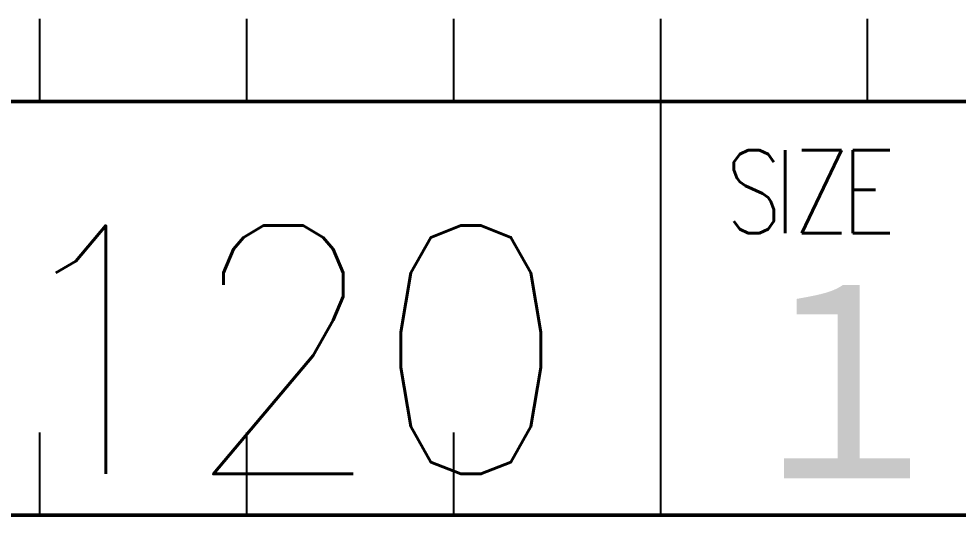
# Model space of a CAD drawing. Header units: millimetres. Extents: x -1556 to 1738, y -901 to 1368.
# Drawn here: x 1546 to 1636.8, y -824 to -776 of the extents above; entities that cross this region are included whole.
import ezdxf

# ---------------------------------------------------------------- set-up
doc = ezdxf.new("R2010")
doc.units = ezdxf.units.MM
doc.header["$LTSCALE"] = 1.453415
doc.layers.add('NoLayerName_002', color=7, linetype='Continuous')
doc.layers.add('※200以降使用不可', color=7, linetype='Continuous')
doc.styles.get("Standard").update_dxf_attribs({"font": 'txt', "bigfont": 'extfont2'})

# ---------------------------------------------------------------- blocks, each defined once
blk = doc.blocks.new('JZB_0001')
at = {"layer": '※200以降使用不可', "color": 30, "linetype": 'Continuous', "lineweight": 25}
for p, q in [((775.999, 31.288), (775.999, 29.288)), ((780.999, 31.288), (780.999, 29.288)), ((785.999, 31.288), (785.999, 29.288)), ((790.999, 31.288), (790.999, 29.288)), ((795.999, 31.288), (795.999, 29.288)), ((790.999, 29.288), (790.999, 19.288)), ((775.999, 21.288), (775.999, 19.288)), ((780.999, 21.288), (780.999, 19.288)), ((785.999, 21.288), (785.999, 19.288))]:
    blk.add_line(p, q, dxfattribs=at)
at = {"layer": '※200以降使用不可', "color": 30, "linetype": 'Continuous', "lineweight": 50}
for p, q in [((646, 29.288), (821, 29.288)), ((720.999, 19.288), (820.999, 19.288))]:
    blk.add_line(p, q, dxfattribs=at)
at = {"layer": '※200以降使用不可', "color": 30, "lineweight": 25, "insert": (791.357, 26.109), "char_height": 2, "width": 6.375, "attachment_point": 7, "line_spacing_factor": 0.6}
blk.add_mtext('\\A1;\\W0.801784;\\T0.801784; SIZE', dxfattribs=at)
at = {"layer": '※200以降使用不可', "color": 30, "lineweight": 50, "insert": (792.544, 19.67), "char_height": 5.29999, "width": 6.16249, "attachment_point": 7, "line_spacing_factor": 0.6}
blk.add_mtext('\\A1;\\W0.998990;\\T1.198788;１', dxfattribs=at)

msp = doc.modelspace()

# ---------------------------------------------------------------- block references
at = {"layer": '※200以降使用不可', "xscale": 4, "yscale": 4, "zscale": 4}
msp.add_blockref('JZB_0001', (-1556, -901.1524), dxfattribs=at)

# ---------------------------------------------------------------- texts
at = {"layer": 'NoLayerName_002', "color": 7, "lineweight": 50, "insert": (1347.9992, -808.0001), "char_height": 24, "width": 273.394728, "attachment_point": 4, "line_spacing_factor": 0.6}
msp.add_mtext('\\A1;\\W0.938727;\\T0.938727;M-2009839-120', dxfattribs=at)

doc.saveas('drawing.dxf')
